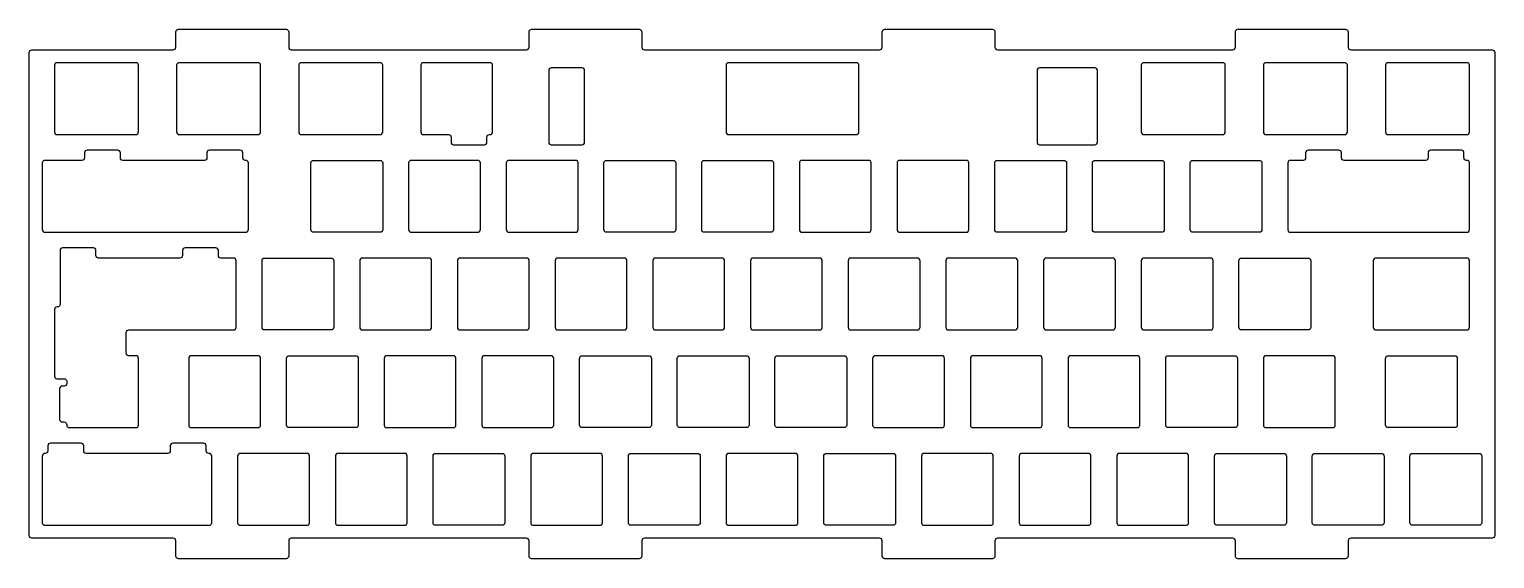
# Model space of a CAD drawing. Header units: millimetres. Extents: x -286 to 0, y -4 to 99.
import ezdxf

# ---------------------------------------------------------------- set-up
doc = ezdxf.new("R2010")
doc.units = ezdxf.units.MM
doc.layers.get('0').update_dxf_attribs({"linetype": 'CONTINUOUS'})

msp = doc.modelspace()

# ---------------------------------------------------------------- linework, layer by layer
for points in [[(-0.5, 95.25, -0.414213562), (0, 94.75), (0, 0.5, -0.414213562), (-0.5, 0), (-28.075, 0, 0.414213562), (-28.575, -0.5), (-28.575, -3.5, -0.414213562), (-29.075, -4), (-50.075, -4, -0.414213562), (-50.575, -3.5), (-50.575, -0.5, 0.414213562), (-51.075, 0), (-96.945, 0, 0.414213562), (-97.445, -0.5), (-97.445, -3.5, -0.414213562), (-97.945, -4), (-118.945, -4, -0.414213562), (-119.445, -3.5), (-119.445, -0.5, 0.414213562), (-119.945, 0), (-165.805, 0, 0.414213562), (-166.305, -0.5), (-166.305, -3.5, -0.414213562), (-166.805, -4), (-187.805, -4, -0.414213562), (-188.305, -3.5), (-188.305, -0.5, 0.414213562), (-188.805, 0), (-234.675, 0, 0.414213562), (-235.175, -0.5), (-235.175, -3.5, -0.414213562), (-235.675, -4), (-256.675, -4, -0.414213562), (-257.175, -3.5), (-257.175, -0.5, 0.414213562), (-257.675, 0), (-285.25, 0, -0.414213562), (-285.75, 0.5), (-285.75, 94.75, -0.414213562), (-285.25, 95.25), (-257.675, 95.25, 0.414213562), (-257.175, 95.75), (-257.175, 98.75, -0.414213562), (-256.675, 99.25), (-235.675, 99.25, -0.414213562), (-235.175, 98.75), (-235.175, 95.75, 0.414213562), (-234.675, 95.25), (-188.805, 95.25, 0.414213562), (-188.305, 95.75), (-188.305, 98.75, -0.414213562), (-187.805, 99.25), (-166.805, 99.25, -0.414213562), (-166.305, 98.75), (-166.305, 95.75, 0.414213562), (-165.805, 95.25), (-119.945, 95.25, 0.414213562), (-119.445, 95.75), (-119.445, 98.75, -0.414213562), (-118.945, 99.25), (-97.945, 99.25, -0.414213562), (-97.445, 98.75), (-97.445, 95.75, 0.414213562), (-96.945, 95.25), (-51.075, 95.25, 0.414213562), (-50.575, 95.75), (-50.575, 98.75, -0.414213562), (-50.075, 99.25), (-29.075, 99.25, -0.414213562), (-28.575, 98.75), (-28.575, 95.75, 0.414213562), (-28.075, 95.25)], [(-0.5, 95.25, -0.414213562), (0, 94.75), (0, 0.5, -0.414213562), (-0.5, 0), (-28.075, 0, 0.414213562), (-28.575, -0.5), (-28.575, -3.5, -0.414213562), (-29.075, -4), (-50.075, -4, -0.414213562), (-50.575, -3.5), (-50.575, -0.5, 0.414213562), (-51.075, 0), (-96.945, 0, 0.414213562), (-97.445, -0.5), (-97.445, -3.5, -0.414213562), (-97.945, -4), (-118.945, -4, -0.414213562), (-119.445, -3.5), (-119.445, -0.5, 0.414213562), (-119.945, 0), (-165.805, 0, 0.414213562), (-166.305, -0.5), (-166.305, -3.5, -0.414213562), (-166.805, -4), (-187.805, -4, -0.414213562), (-188.305, -3.5), (-188.305, -0.5, 0.414213562), (-188.805, 0), (-234.675, 0, 0.414213562), (-235.175, -0.5), (-235.175, -3.5, -0.414213562), (-235.675, -4), (-256.675, -4, -0.414213562), (-257.175, -3.5), (-257.175, -0.5, 0.414213562), (-257.675, 0), (-285.25, 0, -0.414213562), (-285.75, 0.5), (-285.75, 94.75, -0.414213562), (-285.25, 95.25), (-257.675, 95.25, 0.414213562), (-257.175, 95.75), (-257.175, 98.75, -0.414213562), (-256.675, 99.25), (-235.675, 99.25, -0.414213562), (-235.175, 98.75), (-235.175, 95.75, 0.414213562), (-234.675, 95.25), (-188.805, 95.25, 0.414213562), (-188.305, 95.75), (-188.305, 98.75, -0.414213562), (-187.805, 99.25), (-166.805, 99.25, -0.414213562), (-166.305, 98.75), (-166.305, 95.75, 0.414213562), (-165.805, 95.25), (-119.945, 95.25, 0.414213562), (-119.445, 95.75), (-119.445, 98.75, -0.414213562), (-118.945, 99.25), (-97.945, 99.25, -0.414213562), (-97.445, 98.75), (-97.445, 95.75, 0.414213562), (-96.945, 95.25), (-51.075, 95.25, 0.414213562), (-50.575, 95.75), (-50.575, 98.75, -0.414213562), (-50.075, 99.25), (-29.075, 99.25, -0.414213562), (-28.575, 98.75), (-28.575, 95.75, 0.414213562), (-28.075, 95.25)], [(-280.84375, 92.225), (-280.84375, 79.225, 0.414213562), (-280.34375, 78.725), (-264.9625, 78.725, 0.414213562), (-264.4625, 79.225), (-264.4625, 92.225, 0.414213562), (-264.9625, 92.725), (-280.34375, 92.725, 0.414213562)], [(-280.84375, 92.225), (-280.84375, 79.225, 0.414213562), (-280.34375, 78.725), (-264.9625, 78.725, 0.414213562), (-264.4625, 79.225), (-264.4625, 92.225, 0.414213562), (-264.9625, 92.725), (-280.34375, 92.725, 0.414213562)], [(-257.03125, 92.225), (-257.03125, 79.225, 0.414213562), (-256.53125, 78.725), (-241.15, 78.725, 0.414213562), (-240.65, 79.225), (-240.65, 92.225, 0.414213562), (-241.15, 92.725), (-256.53125, 92.725, 0.414213562)], [(-257.03125, 92.225), (-257.03125, 79.225, 0.414213562), (-256.53125, 78.725), (-241.15, 78.725, 0.414213562), (-240.65, 79.225), (-240.65, 92.225, 0.414213562), (-241.15, 92.725), (-256.53125, 92.725, 0.414213562)], [(-233.21875, 92.225), (-233.21875, 79.225, 0.414213562), (-232.71875, 78.725), (-217.3375, 78.725, 0.414213562), (-216.8375, 79.225), (-216.8375, 92.225, 0.414213562), (-217.3375, 92.725), (-232.71875, 92.725, 0.414213562)], [(-233.21875, 92.225), (-233.21875, 79.225, 0.414213562), (-232.71875, 78.725), (-217.3375, 78.725, 0.414213562), (-216.8375, 79.225), (-216.8375, 92.225, 0.414213562), (-217.3375, 92.725), (-232.71875, 92.725, 0.414213562)], [(-203.51875, 78.225), (-203.51875, 77.225, 0.414213562), (-203.01875, 76.725), (-197.01875, 76.725, 0.414213562), (-196.51875, 77.225), (-196.51875, 78.225, -0.414213562), (-196.01875, 78.725), (-195.90625, 78.725, 0.414213562), (-195.40625, 79.225), (-195.40625, 92.225, 0.414213562), (-195.90625, 92.725), (-208.90625, 92.725, 0.414213562), (-209.40625, 92.225), (-209.40625, 79.225, 0.414213562), (-208.90625, 78.725), (-204.01875, 78.725, -0.414213562)], [(-203.51875, 78.225), (-203.51875, 77.225, 0.414213562), (-203.01875, 76.725), (-197.01875, 76.725, 0.414213562), (-196.51875, 77.225), (-196.51875, 78.225, -0.414213562), (-196.01875, 78.725), (-195.90625, 78.725, 0.414213562), (-195.40625, 79.225), (-195.40625, 92.225, 0.414213562), (-195.90625, 92.725), (-208.90625, 92.725, 0.414213562), (-209.40625, 92.225), (-209.40625, 79.225, 0.414213562), (-208.90625, 78.725), (-204.01875, 78.725, -0.414213562)], [(-184.46875, 91.225), (-184.46875, 77.225, 0.414213562), (-183.96875, 76.725), (-177.96875, 76.725, 0.414213562), (-177.46875, 77.225), (-177.46875, 91.225, 0.414213562), (-177.96875, 91.725), (-183.96875, 91.725, 0.414213562)], [(-184.46875, 91.225), (-184.46875, 77.225, 0.414213562), (-183.96875, 76.725), (-177.96875, 76.725, 0.414213562), (-177.46875, 77.225), (-177.46875, 91.225, 0.414213562), (-177.96875, 91.725), (-183.96875, 91.725, 0.414213562)], [(-149.375, 78.725), (-124.46875, 78.725, 0.414213562), (-123.96875, 79.225), (-123.96875, 92.225, 0.414213562), (-124.46875, 92.725), (-149.375, 92.725, 0.414213562), (-149.875, 92.225), (-149.875, 79.225, 0.414213562)], [(-149.375, 78.725), (-124.46875, 78.725, 0.414213562), (-123.96875, 79.225), (-123.96875, 92.225, 0.414213562), (-124.46875, 92.725), (-149.375, 92.725, 0.414213562), (-149.875, 92.225), (-149.875, 79.225, 0.414213562)], [(-88.73125, 76.725), (-77.96875, 76.725, 0.414213562), (-77.46875, 77.225), (-77.46875, 91.225, 0.414213562), (-77.96875, 91.725), (-88.73125, 91.725, 0.414213562), (-89.23125, 91.225), (-89.23125, 77.225, 0.414213562)], [(-88.73125, 76.725), (-77.96875, 76.725, 0.414213562), (-77.46875, 77.225), (-77.46875, 91.225, 0.414213562), (-77.96875, 91.725), (-88.73125, 91.725, 0.414213562), (-89.23125, 91.225), (-89.23125, 77.225, 0.414213562)], [(-68.4125, 78.725), (-53.03125, 78.725, 0.414213562), (-52.53125, 79.225), (-52.53125, 92.225, 0.414213562), (-53.03125, 92.725), (-68.4125, 92.725, 0.414213562), (-68.9125, 92.225), (-68.9125, 79.225, 0.414213562)], [(-68.4125, 78.725), (-53.03125, 78.725, 0.414213562), (-52.53125, 79.225), (-52.53125, 92.225, 0.414213562), (-53.03125, 92.725), (-68.4125, 92.725, 0.414213562), (-68.9125, 92.225), (-68.9125, 79.225, 0.414213562)], [(-44.6, 78.725), (-29.21875, 78.725, 0.414213562), (-28.71875, 79.225), (-28.71875, 92.225, 0.414213562), (-29.21875, 92.725), (-44.6, 92.725, 0.414213562), (-45.1, 92.225), (-45.1, 79.225, 0.414213562)], [(-44.6, 78.725), (-29.21875, 78.725, 0.414213562), (-28.71875, 79.225), (-28.71875, 92.225, 0.414213562), (-29.21875, 92.725), (-44.6, 92.725, 0.414213562), (-45.1, 92.225), (-45.1, 79.225, 0.414213562)], [(-20.7875, 78.725), (-5.40625, 78.725, 0.414213562), (-4.90625, 79.225), (-4.90625, 92.225, 0.414213562), (-5.40625, 92.725), (-20.7875, 92.725, 0.414213562), (-21.2875, 92.225), (-21.2875, 79.225, 0.414213562)], [(-20.7875, 78.725), (-5.40625, 78.725, 0.414213562), (-4.90625, 79.225), (-4.90625, 92.225, 0.414213562), (-5.40625, 92.725), (-20.7875, 92.725, 0.414213562), (-21.2875, 92.225), (-21.2875, 79.225, 0.414213562)], [(-251.11825, 74.175, -0.414213562), (-251.61825, 73.675), (-267.49425, 73.675, -0.414213562), (-267.99425, 74.175), (-267.99425, 75.175, 0.414213562), (-268.49425, 75.675), (-274.49425, 75.675, 0.414213562), (-274.99425, 75.175), (-274.99425, 74.175, -0.414213562), (-275.49425, 73.675), (-282.725, 73.675, 0.414213562), (-283.225, 73.175), (-283.225, 60.175, 0.414213562), (-282.725, 59.675), (-243.53125, 59.675, 0.414213562), (-243.03125, 60.175), (-243.03125, 73.175, 0.414213562), (-243.53125, 73.675), (-243.61825, 73.675, -0.414213562), (-244.11825, 74.175), (-244.11825, 75.175, 0.414213562), (-244.61825, 75.675), (-250.61825, 75.675, 0.414213562), (-251.11825, 75.175)], [(-251.11825, 74.175, -0.414213562), (-251.61825, 73.675), (-267.49425, 73.675, -0.414213562), (-267.99425, 74.175), (-267.99425, 75.175, 0.414213562), (-268.49425, 75.675), (-274.49425, 75.675, 0.414213562), (-274.99425, 75.175), (-274.99425, 74.175, -0.414213562), (-275.49425, 73.675), (-282.725, 73.675, 0.414213562), (-283.225, 73.175), (-283.225, 60.175, 0.414213562), (-282.725, 59.675), (-243.53125, 59.675, 0.414213562), (-243.03125, 60.175), (-243.03125, 73.175, 0.414213562), (-243.53125, 73.675), (-243.61825, 73.675, -0.414213562), (-244.11825, 74.175), (-244.11825, 75.175, 0.414213562), (-244.61825, 75.675), (-250.61825, 75.675, 0.414213562), (-251.11825, 75.175)], [(-12.99325, 74.175, -0.414213562), (-13.49325, 73.675), (-29.36925, 73.675, -0.414213562), (-29.86925, 74.175), (-29.86925, 75.175, 0.414213562), (-30.36925, 75.675), (-36.36925, 75.675, 0.414213562), (-36.86925, 75.175), (-36.86925, 74.175, -0.414213562), (-37.36925, 73.675), (-39.8375, 73.675, 0.414213562), (-40.3375, 73.175), (-40.3375, 60.175, 0.414213562), (-39.8375, 59.675), (-5.40625, 59.675, 0.414213562), (-4.90625, 60.175), (-4.90625, 73.175, 0.414213562), (-5.40625, 73.675), (-5.49325, 73.675, -0.414213562), (-5.99325, 74.175), (-5.99325, 75.175, 0.414213562), (-6.49325, 75.675), (-12.49325, 75.675, 0.414213562), (-12.99325, 75.175)], [(-12.99325, 74.175, -0.414213562), (-13.49325, 73.675), (-29.36925, 73.675, -0.414213562), (-29.86925, 74.175), (-29.86925, 75.175, 0.414213562), (-30.36925, 75.675), (-36.36925, 75.675, 0.414213562), (-36.86925, 75.175), (-36.86925, 74.175, -0.414213562), (-37.36925, 73.675), (-39.8375, 73.675, 0.414213562), (-40.3375, 73.175), (-40.3375, 60.175, 0.414213562), (-39.8375, 59.675), (-5.40625, 59.675, 0.414213562), (-4.90625, 60.175), (-4.90625, 73.175, 0.414213562), (-5.40625, 73.675), (-5.49325, 73.675, -0.414213562), (-5.99325, 74.175), (-5.99325, 75.175, 0.414213562), (-6.49325, 75.675), (-12.49325, 75.675, 0.414213562), (-12.99325, 75.175)], [(-217.3375, 73.675, -0.414213562), (-216.8375, 73.175), (-216.8375, 60.175, -0.414213562), (-217.3375, 59.675), (-230.3375, 59.675, -0.414213562), (-230.8375, 60.175), (-230.8375, 73.175, -0.414213562), (-230.3375, 73.675)], [(-217.3375, 73.675, -0.414213562), (-216.8375, 73.175), (-216.8375, 60.175, -0.414213562), (-217.3375, 59.675), (-230.3375, 59.675, -0.414213562), (-230.8375, 60.175), (-230.8375, 73.175, -0.414213562), (-230.3375, 73.675)], [(-211.2875, 59.675), (-198.2875, 59.675, 0.414213562), (-197.7875, 60.175), (-197.7875, 73.175, 0.414213562), (-198.2875, 73.675), (-211.2875, 73.675, 0.414213562), (-211.7875, 73.175), (-211.7875, 60.175, 0.414213562)], [(-211.2875, 59.675), (-198.2875, 59.675, 0.414213562), (-197.7875, 60.175), (-197.7875, 73.175, 0.414213562), (-198.2875, 73.675), (-211.2875, 73.675, 0.414213562), (-211.7875, 73.175), (-211.7875, 60.175, 0.414213562)], [(-192.7375, 73.175), (-192.7375, 60.175, 0.414213562), (-192.2375, 59.675), (-179.2375, 59.675, 0.414213562), (-178.7375, 60.175), (-178.7375, 73.175, 0.414213562), (-179.2375, 73.675), (-192.2375, 73.675, 0.414213562)], [(-192.7375, 73.175), (-192.7375, 60.175, 0.414213562), (-192.2375, 59.675), (-179.2375, 59.675, 0.414213562), (-178.7375, 60.175), (-178.7375, 73.175, 0.414213562), (-179.2375, 73.675), (-192.2375, 73.675, 0.414213562)], [(-160.1875, 73.675, -0.414213562), (-159.6875, 73.175), (-159.6875, 60.175, -0.414213562), (-160.1875, 59.675), (-173.1875, 59.675, -0.414213562), (-173.6875, 60.175), (-173.6875, 73.175, -0.414213562), (-173.1875, 73.675)], [(-160.1875, 73.675, -0.414213562), (-159.6875, 73.175), (-159.6875, 60.175, -0.414213562), (-160.1875, 59.675), (-173.1875, 59.675, -0.414213562), (-173.6875, 60.175), (-173.6875, 73.175, -0.414213562), (-173.1875, 73.675)], [(-154.6375, 73.175, -0.414213562), (-154.1375, 73.675), (-141.1375, 73.675, -0.414213562), (-140.6375, 73.175), (-140.6375, 60.175, -0.414213562), (-141.1375, 59.675), (-154.1375, 59.675, -0.414213562), (-154.6375, 60.175)], [(-154.6375, 73.175, -0.414213562), (-154.1375, 73.675), (-141.1375, 73.675, -0.414213562), (-140.6375, 73.175), (-140.6375, 60.175, -0.414213562), (-141.1375, 59.675), (-154.1375, 59.675, -0.414213562), (-154.6375, 60.175)], [(-135.0875, 59.675), (-122.0875, 59.675, 0.414213562), (-121.5875, 60.175), (-121.5875, 73.175, 0.414213562), (-122.0875, 73.675), (-135.0875, 73.675, 0.414213562), (-135.5875, 73.175), (-135.5875, 60.175, 0.414213562)], [(-135.0875, 59.675), (-122.0875, 59.675, 0.414213562), (-121.5875, 60.175), (-121.5875, 73.175, 0.414213562), (-122.0875, 73.675), (-135.0875, 73.675, 0.414213562), (-135.5875, 73.175), (-135.5875, 60.175, 0.414213562)], [(-103.0375, 73.675), (-116.0375, 73.675, 0.414213562), (-116.5375, 73.175), (-116.5375, 60.175, 0.414213562), (-116.0375, 59.675), (-103.0375, 59.675, 0.414213562), (-102.5375, 60.175), (-102.5375, 73.175, 0.414213562)], [(-103.0375, 73.675), (-116.0375, 73.675, 0.414213562), (-116.5375, 73.175), (-116.5375, 60.175, 0.414213562), (-116.0375, 59.675), (-103.0375, 59.675, 0.414213562), (-102.5375, 60.175), (-102.5375, 73.175, 0.414213562)], [(-97.4875, 73.175, -0.414213562), (-96.9875, 73.675), (-83.9875, 73.675, -0.414213562), (-83.4875, 73.175), (-83.4875, 60.175, -0.414213562), (-83.9875, 59.675), (-96.9875, 59.675, -0.414213562), (-97.4875, 60.175)], [(-97.4875, 73.175, -0.414213562), (-96.9875, 73.675), (-83.9875, 73.675, -0.414213562), (-83.4875, 73.175), (-83.4875, 60.175, -0.414213562), (-83.9875, 59.675), (-96.9875, 59.675, -0.414213562), (-97.4875, 60.175)], [(-64.4375, 60.175, -0.414213562), (-64.9375, 59.675), (-77.9375, 59.675, -0.414213562), (-78.4375, 60.175), (-78.4375, 73.175, -0.414213562), (-77.9375, 73.675), (-64.9375, 73.675, -0.414213562), (-64.4375, 73.175)], [(-64.4375, 60.175, -0.414213562), (-64.9375, 59.675), (-77.9375, 59.675, -0.414213562), (-78.4375, 60.175), (-78.4375, 73.175, -0.414213562), (-77.9375, 73.675), (-64.9375, 73.675, -0.414213562), (-64.4375, 73.175)], [(-58.8875, 59.675, -0.414213562), (-59.3875, 60.175), (-59.3875, 73.175, -0.414213562), (-58.8875, 73.675), (-45.8875, 73.675, -0.414213562), (-45.3875, 73.175), (-45.3875, 60.175, -0.414213562), (-45.8875, 59.675)], [(-58.8875, 59.675, -0.414213562), (-59.3875, 60.175), (-59.3875, 73.175, -0.414213562), (-58.8875, 73.675), (-45.8875, 73.675, -0.414213562), (-45.3875, 73.175), (-45.3875, 60.175, -0.414213562), (-45.8875, 59.675)], [(-266.34375, 40.625), (-245.9125, 40.625, 0.414213562), (-245.4125, 41.125), (-245.4125, 54.125, 0.414213562), (-245.9125, 54.625), (-248.38075, 54.625, -0.414213562), (-248.88075, 55.125), (-248.88075, 56.125, 0.414213562), (-249.38075, 56.625), (-255.38075, 56.625, 0.414213562), (-255.88075, 56.125), (-255.88075, 55.125, -0.414213562), (-256.38075, 54.625), (-272.25675, 54.625, -0.414213562), (-272.75675, 55.125), (-272.75675, 56.125, 0.414213562), (-273.25675, 56.625), (-279.25675, 56.625, 0.414213562), (-279.75675, 56.125), (-279.75675, 45.6, -0.414213562), (-280.25675, 45.1), (-280.34375, 45.1, 0.414213562), (-280.84375, 44.6), (-280.84375, 31.6, 0.414213562), (-280.34375, 31.1), (-278.9625, 31.1, -0.414213562), (-278.4625, 30.6), (-278.4625, 30.162, -0.414213562), (-278.9625, 29.662), (-279.34375, 29.662, 0.414213562), (-279.84375, 29.162), (-279.84375, 23.162, 0.414213562), (-279.34375, 22.662), (-278.9625, 22.662, -0.414213562), (-278.4625, 22.162), (-278.4625, 22.075, 0.414213562), (-277.9625, 21.575), (-264.9625, 21.575, 0.414213562), (-264.4625, 22.075), (-264.4625, 35.075, 0.414213562), (-264.9625, 35.575), (-266.34375, 35.575, -0.414213562), (-266.84375, 36.075), (-266.84375, 40.125, -0.414213562)], [(-266.34375, 40.625), (-245.9125, 40.625, 0.414213562), (-245.4125, 41.125), (-245.4125, 54.125, 0.414213562), (-245.9125, 54.625), (-248.38075, 54.625, -0.414213562), (-248.88075, 55.125), (-248.88075, 56.125, 0.414213562), (-249.38075, 56.625), (-255.38075, 56.625, 0.414213562), (-255.88075, 56.125), (-255.88075, 55.125, -0.414213562), (-256.38075, 54.625), (-272.25675, 54.625, -0.414213562), (-272.75675, 55.125), (-272.75675, 56.125, 0.414213562), (-273.25675, 56.625), (-279.25675, 56.625, 0.414213562), (-279.75675, 56.125), (-279.75675, 45.6, -0.414213562), (-280.25675, 45.1), (-280.34375, 45.1, 0.414213562), (-280.84375, 44.6), (-280.84375, 31.6, 0.414213562), (-280.34375, 31.1), (-278.9625, 31.1, -0.414213562), (-278.4625, 30.6), (-278.4625, 30.162, -0.414213562), (-278.9625, 29.662), (-279.34375, 29.662, 0.414213562), (-279.84375, 29.162), (-279.84375, 23.162, 0.414213562), (-279.34375, 22.662), (-278.9625, 22.662, -0.414213562), (-278.4625, 22.162), (-278.4625, 22.075, 0.414213562), (-277.9625, 21.575), (-264.9625, 21.575, 0.414213562), (-264.4625, 22.075), (-264.4625, 35.075, 0.414213562), (-264.9625, 35.575), (-266.34375, 35.575, -0.414213562), (-266.84375, 36.075), (-266.84375, 40.125, -0.414213562)], [(-226.3625, 41.125, -0.414213562), (-226.8625, 40.625), (-239.8625, 40.625, -0.414213562), (-240.3625, 41.125), (-240.3625, 54.125, -0.414213562), (-239.8625, 54.625), (-226.8625, 54.625, -0.414213562), (-226.3625, 54.125)], [(-226.3625, 41.125, -0.414213562), (-226.8625, 40.625), (-239.8625, 40.625, -0.414213562), (-240.3625, 41.125), (-240.3625, 54.125, -0.414213562), (-239.8625, 54.625), (-226.8625, 54.625, -0.414213562), (-226.3625, 54.125)], [(-207.8125, 54.625), (-220.8125, 54.625, 0.414213562), (-221.3125, 54.125), (-221.3125, 41.125, 0.414213562), (-220.8125, 40.625), (-207.8125, 40.625, 0.414213562), (-207.3125, 41.125), (-207.3125, 54.125, 0.414213562)], [(-207.8125, 54.625), (-220.8125, 54.625, 0.414213562), (-221.3125, 54.125), (-221.3125, 41.125, 0.414213562), (-220.8125, 40.625), (-207.8125, 40.625, 0.414213562), (-207.3125, 41.125), (-207.3125, 54.125, 0.414213562)], [(-202.2625, 54.125), (-202.2625, 41.125, 0.414213562), (-201.7625, 40.625), (-188.7625, 40.625, 0.414213562), (-188.2625, 41.125), (-188.2625, 54.125, 0.414213562), (-188.7625, 54.625), (-201.7625, 54.625, 0.414213562)], [(-202.2625, 54.125), (-202.2625, 41.125, 0.414213562), (-201.7625, 40.625), (-188.7625, 40.625, 0.414213562), (-188.2625, 41.125), (-188.2625, 54.125, 0.414213562), (-188.7625, 54.625), (-201.7625, 54.625, 0.414213562)], [(-169.7125, 54.625), (-182.7125, 54.625, 0.414213562), (-183.2125, 54.125), (-183.2125, 41.125, 0.414213562), (-182.7125, 40.625), (-169.7125, 40.625, 0.414213562), (-169.2125, 41.125), (-169.2125, 54.125, 0.414213562)], [(-169.7125, 54.625), (-182.7125, 54.625, 0.414213562), (-183.2125, 54.125), (-183.2125, 41.125, 0.414213562), (-182.7125, 40.625), (-169.7125, 40.625, 0.414213562), (-169.2125, 41.125), (-169.2125, 54.125, 0.414213562)], [(-164.1625, 54.125), (-164.1625, 41.125, 0.414213562), (-163.6625, 40.625), (-150.6625, 40.625, 0.414213562), (-150.1625, 41.125), (-150.1625, 54.125, 0.414213562), (-150.6625, 54.625), (-163.6625, 54.625, 0.414213562)], [(-164.1625, 54.125), (-164.1625, 41.125, 0.414213562), (-163.6625, 40.625), (-150.6625, 40.625, 0.414213562), (-150.1625, 41.125), (-150.1625, 54.125, 0.414213562), (-150.6625, 54.625), (-163.6625, 54.625, 0.414213562)], [(-131.1125, 41.125), (-131.1125, 54.125, 0.414213562), (-131.6125, 54.625), (-144.6125, 54.625, 0.414213562), (-145.1125, 54.125), (-145.1125, 41.125, 0.414213562), (-144.6125, 40.625), (-131.6125, 40.625, 0.414213562)], [(-131.1125, 41.125), (-131.1125, 54.125, 0.414213562), (-131.6125, 54.625), (-144.6125, 54.625, 0.414213562), (-145.1125, 54.125), (-145.1125, 41.125, 0.414213562), (-144.6125, 40.625), (-131.6125, 40.625, 0.414213562)], [(-112.5625, 54.625), (-125.5625, 54.625, 0.414213562), (-126.0625, 54.125), (-126.0625, 41.125, 0.414213562), (-125.5625, 40.625), (-112.5625, 40.625, 0.414213562), (-112.0625, 41.125), (-112.0625, 54.125, 0.414213562)], [(-112.5625, 54.625), (-125.5625, 54.625, 0.414213562), (-126.0625, 54.125), (-126.0625, 41.125, 0.414213562), (-125.5625, 40.625), (-112.5625, 40.625, 0.414213562), (-112.0625, 41.125), (-112.0625, 54.125, 0.414213562)], [(-107.0125, 54.125), (-107.0125, 41.125, 0.414213562), (-106.5125, 40.625), (-93.5125, 40.625, 0.414213562), (-93.0125, 41.125), (-93.0125, 54.125, 0.414213562), (-93.5125, 54.625), (-106.5125, 54.625, 0.414213562)], [(-107.0125, 54.125), (-107.0125, 41.125, 0.414213562), (-106.5125, 40.625), (-93.5125, 40.625, 0.414213562), (-93.0125, 41.125), (-93.0125, 54.125, 0.414213562), (-93.5125, 54.625), (-106.5125, 54.625, 0.414213562)], [(-87.4625, 40.625), (-74.4625, 40.625, 0.414213562), (-73.9625, 41.125), (-73.9625, 54.125, 0.414213562), (-74.4625, 54.625), (-87.4625, 54.625, 0.414213562), (-87.9625, 54.125), (-87.9625, 41.125, 0.414213562)], [(-87.4625, 40.625), (-74.4625, 40.625, 0.414213562), (-73.9625, 41.125), (-73.9625, 54.125, 0.414213562), (-74.4625, 54.625), (-87.4625, 54.625, 0.414213562), (-87.9625, 54.125), (-87.9625, 41.125, 0.414213562)], [(-68.9125, 54.125), (-68.9125, 41.125, 0.414213562), (-68.4125, 40.625), (-55.4125, 40.625, 0.414213562), (-54.9125, 41.125), (-54.9125, 54.125, 0.414213562), (-55.4125, 54.625), (-68.4125, 54.625, 0.414213562)], [(-68.9125, 54.125), (-68.9125, 41.125, 0.414213562), (-68.4125, 40.625), (-55.4125, 40.625, 0.414213562), (-54.9125, 41.125), (-54.9125, 54.125, 0.414213562), (-55.4125, 54.625), (-68.4125, 54.625, 0.414213562)], [(-49.3625, 40.625, -0.414213562), (-49.8625, 41.125), (-49.8625, 54.125, -0.414213562), (-49.3625, 54.625), (-36.3625, 54.625, -0.414213562), (-35.8625, 54.125), (-35.8625, 41.125, -0.414213562), (-36.3625, 40.625)], [(-49.3625, 40.625, -0.414213562), (-49.8625, 41.125), (-49.8625, 54.125, -0.414213562), (-49.3625, 54.625), (-36.3625, 54.625, -0.414213562), (-35.8625, 54.125), (-35.8625, 41.125, -0.414213562), (-36.3625, 40.625)], [(-23.66875, 54.125), (-23.66875, 41.125, 0.414213562), (-23.16875, 40.625), (-5.40575, 40.625, 0.414213562), (-4.90575, 41.125), (-4.90575, 54.125, 0.414213562), (-5.40575, 54.625), (-23.16875, 54.625, 0.414213562)], [(-23.66875, 54.125), (-23.66875, 41.125, 0.414213562), (-23.16875, 40.625), (-5.40575, 40.625, 0.414213562), (-4.90575, 41.125), (-4.90575, 54.125, 0.414213562), (-5.40575, 54.625), (-23.16875, 54.625, 0.414213562)], [(-241.15, 35.575), (-254.15, 35.575, 0.414213562), (-254.65, 35.075), (-254.65, 22.075, 0.414213562), (-254.15, 21.575), (-241.15, 21.575, 0.414213562), (-240.65, 22.075), (-240.65, 35.075, 0.414213562)], [(-241.15, 35.575), (-254.15, 35.575, 0.414213562), (-254.65, 35.075), (-254.65, 22.075, 0.414213562), (-254.15, 21.575), (-241.15, 21.575, 0.414213562), (-240.65, 22.075), (-240.65, 35.075, 0.414213562)], [(-235.6, 35.075, -0.414213562), (-235.1, 35.575), (-222.1, 35.575, -0.414213562), (-221.6, 35.075), (-221.6, 22.075, -0.414213562), (-222.1, 21.575), (-235.1, 21.575, -0.414213562), (-235.6, 22.075)], [(-235.6, 35.075, -0.414213562), (-235.1, 35.575), (-222.1, 35.575, -0.414213562), (-221.6, 35.075), (-221.6, 22.075, -0.414213562), (-222.1, 21.575), (-235.1, 21.575, -0.414213562), (-235.6, 22.075)], [(-203.05, 35.575), (-216.05, 35.575, 0.414213562), (-216.55, 35.075), (-216.55, 22.075, 0.414213562), (-216.05, 21.575), (-203.05, 21.575, 0.414213562), (-202.55, 22.075), (-202.55, 35.075, 0.414213562)], [(-203.05, 35.575), (-216.05, 35.575, 0.414213562), (-216.55, 35.075), (-216.55, 22.075, 0.414213562), (-216.05, 21.575), (-203.05, 21.575, 0.414213562), (-202.55, 22.075), (-202.55, 35.075, 0.414213562)], [(-183.5, 22.075), (-183.5, 35.075, 0.414213562), (-184, 35.575), (-197, 35.575, 0.414213562), (-197.5, 35.075), (-197.5, 22.075, 0.414213562), (-197, 21.575), (-184, 21.575, 0.414213562)], [(-183.5, 22.075), (-183.5, 35.075, 0.414213562), (-184, 35.575), (-197, 35.575, 0.414213562), (-197.5, 35.075), (-197.5, 22.075, 0.414213562), (-197, 21.575), (-184, 21.575, 0.414213562)], [(-164.95, 35.575, -0.414213562), (-164.45, 35.075), (-164.45, 22.075, -0.414213562), (-164.95, 21.575), (-177.95, 21.575, -0.414213562), (-178.45, 22.075), (-178.45, 35.075, -0.414213562), (-177.95, 35.575)], [(-164.95, 35.575, -0.414213562), (-164.45, 35.075), (-164.45, 22.075, -0.414213562), (-164.95, 21.575), (-177.95, 21.575, -0.414213562), (-178.45, 22.075), (-178.45, 35.075, -0.414213562), (-177.95, 35.575)], [(-159.4, 35.075, -0.414213562), (-158.9, 35.575), (-145.9, 35.575, -0.414213562), (-145.4, 35.075), (-145.4, 22.075, -0.414213562), (-145.9, 21.575), (-158.9, 21.575, -0.414213562), (-159.4, 22.075)], [(-159.4, 35.075, -0.414213562), (-158.9, 35.575), (-145.9, 35.575, -0.414213562), (-145.4, 35.075), (-145.4, 22.075, -0.414213562), (-145.9, 21.575), (-158.9, 21.575, -0.414213562), (-159.4, 22.075)], [(-126.85, 35.575, -0.414213562), (-126.35, 35.075), (-126.35, 22.075, -0.414213562), (-126.85, 21.575), (-139.85, 21.575, -0.414213562), (-140.35, 22.075), (-140.35, 35.075, -0.414213562), (-139.85, 35.575)], [(-126.85, 35.575, -0.414213562), (-126.35, 35.075), (-126.35, 22.075, -0.414213562), (-126.85, 21.575), (-139.85, 21.575, -0.414213562), (-140.35, 22.075), (-140.35, 35.075, -0.414213562), (-139.85, 35.575)], [(-120.8, 21.575), (-107.8, 21.575, 0.414213562), (-107.3, 22.075), (-107.3, 35.075, 0.414213562), (-107.8, 35.575), (-120.8, 35.575, 0.414213562), (-121.3, 35.075), (-121.3, 22.075, 0.414213562)], [(-120.8, 21.575), (-107.8, 21.575, 0.414213562), (-107.3, 22.075), (-107.3, 35.075, 0.414213562), (-107.8, 35.575), (-120.8, 35.575, 0.414213562), (-121.3, 35.075), (-121.3, 22.075, 0.414213562)], [(-88.25, 22.075), (-88.25, 35.075, 0.414213562), (-88.75, 35.575), (-101.75, 35.575, 0.414213562), (-102.25, 35.075), (-102.25, 22.075, 0.414213562), (-101.75, 21.575), (-88.75, 21.575, 0.414213562)], [(-88.25, 22.075), (-88.25, 35.075, 0.414213562), (-88.75, 35.575), (-101.75, 35.575, 0.414213562), (-102.25, 35.075), (-102.25, 22.075, 0.414213562), (-101.75, 21.575), (-88.75, 21.575, 0.414213562)], [(-83.2, 35.075), (-83.2, 22.075, 0.414213562), (-82.7, 21.575), (-69.7, 21.575, 0.414213562), (-69.2, 22.075), (-69.2, 35.075, 0.414213562), (-69.7, 35.575), (-82.7, 35.575, 0.414213562)], [(-83.2, 35.075), (-83.2, 22.075, 0.414213562), (-82.7, 21.575), (-69.7, 21.575, 0.414213562), (-69.2, 22.075), (-69.2, 35.075, 0.414213562), (-69.7, 35.575), (-82.7, 35.575, 0.414213562)], [(-50.15, 22.075, -0.414213562), (-50.65, 21.575), (-63.65, 21.575, -0.414213562), (-64.15, 22.075), (-64.15, 35.075, -0.414213562), (-63.65, 35.575), (-50.65, 35.575, -0.414213562), (-50.15, 35.075)], [(-50.15, 22.075, -0.414213562), (-50.65, 21.575), (-63.65, 21.575, -0.414213562), (-64.15, 22.075), (-64.15, 35.075, -0.414213562), (-63.65, 35.575), (-50.65, 35.575, -0.414213562), (-50.15, 35.075)], [(-31.1, 22.075), (-31.1, 35.075, 0.414213562), (-31.6, 35.575), (-44.6, 35.575, 0.414213562), (-45.1, 35.075), (-45.1, 22.075, 0.414213562), (-44.6, 21.575), (-31.6, 21.575, 0.414213562)], [(-31.1, 22.075), (-31.1, 35.075, 0.414213562), (-31.6, 35.575), (-44.6, 35.575, 0.414213562), (-45.1, 35.075), (-45.1, 22.075, 0.414213562), (-44.6, 21.575), (-31.6, 21.575, 0.414213562)], [(-7.7875, 35.575, -0.414213562), (-7.2875, 35.075), (-7.2875, 22.075, -0.414213562), (-7.7875, 21.575), (-20.7875, 21.575, -0.414213562), (-21.2875, 22.075), (-21.2875, 35.075, -0.414213562), (-20.7875, 35.575)], [(-7.7875, 35.575, -0.414213562), (-7.2875, 35.075), (-7.2875, 22.075, -0.414213562), (-7.7875, 21.575), (-20.7875, 21.575, -0.414213562), (-21.2875, 22.075), (-21.2875, 35.075, -0.414213562), (-20.7875, 35.575)], [(-274.638, 16.525, -0.414213562), (-275.138, 17.025), (-275.138, 18.025, 0.414213562), (-275.638, 18.525), (-281.638, 18.525, 0.414213562), (-282.138, 18.025), (-282.138, 17.025, -0.414213562), (-282.638, 16.525), (-282.725, 16.525, 0.414213562), (-283.225, 16.025), (-283.225, 3.025, 0.414213562), (-282.725, 2.525), (-250.675, 2.525, 0.414213562), (-250.175, 3.025), (-250.175, 16.025, 0.414213562), (-250.675, 16.525), (-250.762, 16.525, -0.414213562), (-251.262, 17.025), (-251.262, 18.025, 0.414213562), (-251.762, 18.525), (-257.762, 18.525, 0.414213562), (-258.262, 18.025), (-258.262, 17.025, -0.414213562), (-258.762, 16.525)], [(-274.638, 16.525, -0.414213562), (-275.138, 17.025), (-275.138, 18.025, 0.414213562), (-275.638, 18.525), (-281.638, 18.525, 0.414213562), (-282.138, 18.025), (-282.138, 17.025, -0.414213562), (-282.638, 16.525), (-282.725, 16.525, 0.414213562), (-283.225, 16.025), (-283.225, 3.025, 0.414213562), (-282.725, 2.525), (-250.675, 2.525, 0.414213562), (-250.175, 3.025), (-250.175, 16.025, 0.414213562), (-250.675, 16.525), (-250.762, 16.525, -0.414213562), (-251.262, 17.025), (-251.262, 18.025, 0.414213562), (-251.762, 18.525), (-257.762, 18.525, 0.414213562), (-258.262, 18.025), (-258.262, 17.025, -0.414213562), (-258.762, 16.525)], [(-245.125, 16.025), (-245.125, 3.025, 0.414213562), (-244.625, 2.525), (-231.625, 2.525, 0.414213562), (-231.125, 3.025), (-231.125, 16.025, 0.414213562), (-231.625, 16.525), (-244.625, 16.525, 0.414213562)], [(-245.125, 16.025), (-245.125, 3.025, 0.414213562), (-244.625, 2.525), (-231.625, 2.525, 0.414213562), (-231.125, 3.025), (-231.125, 16.025, 0.414213562), (-231.625, 16.525), (-244.625, 16.525, 0.414213562)], [(-212.575, 16.525), (-225.575, 16.525, 0.414213562), (-226.075, 16.025), (-226.075, 3.025, 0.414213562), (-225.575, 2.525), (-212.575, 2.525, 0.414213562), (-212.075, 3.025), (-212.075, 16.025, 0.414213562)], [(-212.575, 16.525), (-225.575, 16.525, 0.414213562), (-226.075, 16.025), (-226.075, 3.025, 0.414213562), (-225.575, 2.525), (-212.575, 2.525, 0.414213562), (-212.075, 3.025), (-212.075, 16.025, 0.414213562)], [(-193.025, 3.025, -0.414213562), (-193.525, 2.525), (-206.525, 2.525, -0.414213562), (-207.025, 3.025), (-207.025, 16.025, -0.414213562), (-206.525, 16.525), (-193.525, 16.525, -0.414213562), (-193.025, 16.025)], [(-193.025, 3.025, -0.414213562), (-193.525, 2.525), (-206.525, 2.525, -0.414213562), (-207.025, 3.025), (-207.025, 16.025, -0.414213562), (-206.525, 16.525), (-193.525, 16.525, -0.414213562), (-193.025, 16.025)], [(-187.475, 2.525), (-174.475, 2.525, 0.414213562), (-173.975, 3.025), (-173.975, 16.025, 0.414213562), (-174.475, 16.525), (-187.475, 16.525, 0.414213562), (-187.975, 16.025), (-187.975, 3.025, 0.414213562)], [(-187.475, 2.525), (-174.475, 2.525, 0.414213562), (-173.975, 3.025), (-173.975, 16.025, 0.414213562), (-174.475, 16.525), (-187.475, 16.525, 0.414213562), (-187.975, 16.025), (-187.975, 3.025, 0.414213562)], [(-168.925, 16.025, -0.414213562), (-168.425, 16.525), (-155.425, 16.525, -0.414213562), (-154.925, 16.025), (-154.925, 3.025, -0.414213562), (-155.425, 2.525), (-168.425, 2.525, -0.414213562), (-168.925, 3.025)], [(-168.925, 16.025, -0.414213562), (-168.425, 16.525), (-155.425, 16.525, -0.414213562), (-154.925, 16.025), (-154.925, 3.025, -0.414213562), (-155.425, 2.525), (-168.425, 2.525, -0.414213562), (-168.925, 3.025)], [(-135.875, 3.025), (-135.875, 16.025, 0.414213562), (-136.375, 16.525), (-149.375, 16.525, 0.414213562), (-149.875, 16.025), (-149.875, 3.025, 0.414213562), (-149.375, 2.525), (-136.375, 2.525, 0.414213562)], [(-135.875, 3.025), (-135.875, 16.025, 0.414213562), (-136.375, 16.525), (-149.375, 16.525, 0.414213562), (-149.875, 16.025), (-149.875, 3.025, 0.414213562), (-149.375, 2.525), (-136.375, 2.525, 0.414213562)], [(-116.825, 3.025, -0.414213562), (-117.325, 2.525), (-130.325, 2.525, -0.414213562), (-130.825, 3.025), (-130.825, 16.025, -0.414213562), (-130.325, 16.525), (-117.325, 16.525, -0.414213562), (-116.825, 16.025)], [(-116.825, 3.025, -0.414213562), (-117.325, 2.525), (-130.325, 2.525, -0.414213562), (-130.825, 3.025), (-130.825, 16.025, -0.414213562), (-130.325, 16.525), (-117.325, 16.525, -0.414213562), (-116.825, 16.025)], [(-111.775, 16.025), (-111.775, 3.025, 0.414213562), (-111.275, 2.525), (-98.275, 2.525, 0.414213562), (-97.775, 3.025), (-97.775, 16.025, 0.414213562), (-98.275, 16.525), (-111.275, 16.525, 0.414213562)], [(-111.775, 16.025), (-111.775, 3.025, 0.414213562), (-111.275, 2.525), (-98.275, 2.525, 0.414213562), (-97.775, 3.025), (-97.775, 16.025, 0.414213562), (-98.275, 16.525), (-111.275, 16.525, 0.414213562)], [(-78.725, 3.025), (-78.725, 16.025, 0.414213562), (-79.225, 16.525), (-92.225, 16.525, 0.414213562), (-92.725, 16.025), (-92.725, 3.025, 0.414213562), (-92.225, 2.525), (-79.225, 2.525, 0.414213562)], [(-78.725, 3.025), (-78.725, 16.025, 0.414213562), (-79.225, 16.525), (-92.225, 16.525, 0.414213562), (-92.725, 16.025), (-92.725, 3.025, 0.414213562), (-92.225, 2.525), (-79.225, 2.525, 0.414213562)], [(-73.675, 16.025), (-73.675, 3.025, 0.414213562), (-73.175, 2.525), (-60.175, 2.525, 0.414213562), (-59.675, 3.025), (-59.675, 16.025, 0.414213562), (-60.175, 16.525), (-73.175, 16.525, 0.414213562)], [(-73.675, 16.025), (-73.675, 3.025, 0.414213562), (-73.175, 2.525), (-60.175, 2.525, 0.414213562), (-59.675, 3.025), (-59.675, 16.025, 0.414213562), (-60.175, 16.525), (-73.175, 16.525, 0.414213562)], [(-54.125, 2.525, -0.414213562), (-54.625, 3.025), (-54.625, 16.025, -0.414213562), (-54.125, 16.525), (-41.125, 16.525, -0.414213562), (-40.625, 16.025), (-40.625, 3.025, -0.414213562), (-41.125, 2.525)], [(-54.125, 2.525, -0.414213562), (-54.625, 3.025), (-54.625, 16.025, -0.414213562), (-54.125, 16.525), (-41.125, 16.525, -0.414213562), (-40.625, 16.025), (-40.625, 3.025, -0.414213562), (-41.125, 2.525)], [(-21.575, 3.025, -0.414213562), (-22.075, 2.525), (-35.075, 2.525, -0.414213562), (-35.575, 3.025), (-35.575, 16.025, -0.414213562), (-35.075, 16.525), (-22.075, 16.525, -0.414213562), (-21.575, 16.025)], [(-21.575, 3.025, -0.414213562), (-22.075, 2.525), (-35.075, 2.525, -0.414213562), (-35.575, 3.025), (-35.575, 16.025, -0.414213562), (-35.075, 16.525), (-22.075, 16.525, -0.414213562), (-21.575, 16.025)], [(-2.525, 3.025, -0.414213562), (-3.025, 2.525), (-16.025, 2.525, -0.414213562), (-16.525, 3.025), (-16.525, 16.025, -0.414213562), (-16.025, 16.525), (-3.025, 16.525, -0.414213562), (-2.525, 16.025)], [(-2.525, 3.025, -0.414213562), (-3.025, 2.525), (-16.025, 2.525, -0.414213562), (-16.525, 3.025), (-16.525, 16.025, -0.414213562), (-16.025, 16.525), (-3.025, 16.525, -0.414213562), (-2.525, 16.025)]]:
    msp.add_lwpolyline(points, format="xyb", close=True)

doc.saveas('drawing.dxf')
